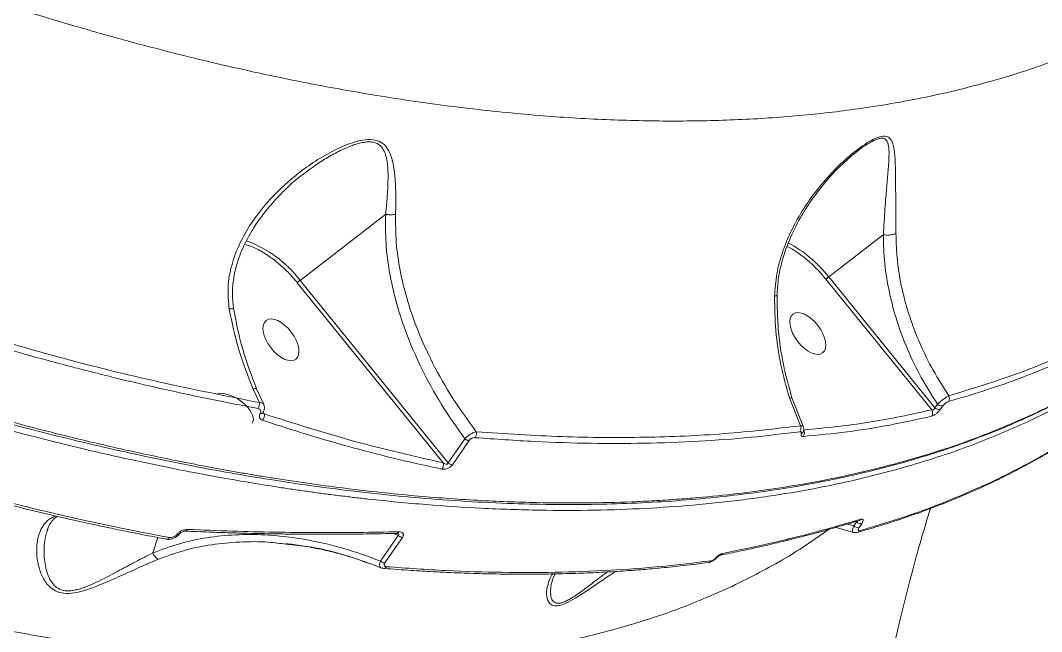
# Model space of a CAD drawing. Header units: millimetres. Extents: x -5609 to 5139, y -3980 to 3221.
# Drawn here: x 2208.5 to 2403.7, y 537.9 to 654.7 of the extents above; entities that cross this region are included whole.
import ezdxf

# ---------------------------------------------------------------- set-up
doc = ezdxf.new("R2010")
doc.units = ezdxf.units.MM
doc.layers.add('DIKOM_ОБЪЕКТ', color=7, linetype='Continuous')
doc.layers.add('DIKOM_РАЗМЕР_ОБЪЕКТА', color=7, linetype='Continuous')

# ---------------------------------------------------------------- blocks, each defined once
blk = doc.blocks.new('A$Cc336a1e3')
at = {"color": 7, "linetype": 'Continuous', "lineweight": 15}
for p, q in [((5188.32, 1902.41), (5188.61, 1902.66)), ((5188.32, 1902.39), (5188.6, 1902.61)), ((5082.11, 1877.96), (5098.48, 1890.59)), ((5183.15, 1878.64), (5193.58, 1886.69)), ((5109.46, 1843.11), (5081.58, 1877.52)), ((5082.11, 1877.96), (5110.39, 1843.07)), ((5202.84, 1853.23), (5182.61, 1878.2)), ((5183.15, 1878.64), (5203.42, 1853.62)), ((5073.15, 1857.2), (5074.35, 1854.61)), ((5075.16, 1854.29), (5073.82, 1857.22)), ((5175.64, 1855.49), (5177.75, 1850.17)), ((5178.36, 1849.9), (5176.13, 1855.5)), ((5203.93, 1854.31), (5203.42, 1853.62)), ((5204.96, 1853.97), (5204.46, 1853.28)), ((5113.58, 1847.71), (5110.39, 1843.07)), ((5114.41, 1847.36), (5111.22, 1842.72)), ((5184.58, 1830.76), (5187.89, 1829.8)), ((5188.43, 1831.81), (5187.93, 1831.05)), ((5189.46, 1831.47), (5188.97, 1830.71)), ((5060.24, 1830.05), (5060.2, 1830.05)), ((5100.86, 1829.21), (5097.5, 1824.32)), ((5101.67, 1828.84), (5098.31, 1823.96)), ((5100.6, 1829.61), (5100.57, 1829.61)), ((5079.42, 1827.55), (5082.89, 1827.15)), ((5130.42, 1820.92), (5130.9, 1821.88))]:
    blk.add_line(p, q, dxfattribs=at)
at = {"color": 8, "linetype": 'Continuous', "lineweight": 15}
for p, q in [((5075.28, 1852.45), (5075.08, 1852.82)), ((5187.93, 1831.05), (5186.73, 1831.39)), ((5188.43, 1831.81), (5188.33, 1831.86)), ((5054.94, 1828.82), (5053.97, 1825.87)), ((5100.86, 1829.21), (5100, 1829.6))]:
    blk.add_line(p, q, dxfattribs=at)
at = {"color": 7, "linetype": 'Continuous', "lineweight": 15, "flags": 128}
for points in [[(5066.08, 1856.21), (5066.85, 1856.39), (5067.81, 1856.31), (5068.9, 1855.99), (5070.01, 1855.44), (5071.07, 1854.71), (5071.98, 1853.87), (5072.67, 1852.97), (5073.09, 1852.1), (5073.2, 1851.32), (5072.99, 1850.69), (5072.99, 1850.69)], [(5188.49, 1829.78), (5188.55, 1829.79), (5188.65, 1829.81)], [(5056.6, 1828.49), (5056.6, 1828.49), (5056.68, 1828.49)]]:
    blk.add_lwpolyline(points, dxfattribs=at)
at = {"color": 8, "linetype": 'Continuous', "lineweight": 15, "flags": 128}
for points in [[(5176.13, 1855.5), (5176.12, 1855.51), (5176.04, 1855.53), (5175.88, 1855.52), (5175.64, 1855.49)], [(5056.44, 1828.57), (5056.52, 1828.52), (5056.6, 1828.49)]]:
    blk.add_lwpolyline(points, dxfattribs=at)
at = {"color": 8, "linetype": 'Continuous', "lineweight": 15}
for centre, radius, start, end in [((5064.11, 1864.27), 22.62, 37.2528, 70.0374), ((5163.34, 1862.98), 25.25, 38.336, 61.4176), ((5074.63, 1853.03), 0.513, 256.0372, 321.009), ((5177.68, 1849.27), 0.646, 291.1246, 343.4919), ((5188.7, 1832.66), 0.667, 285.774, 329.8551), ((5056.58, 1829.1), 0.621, 279.4901, 332.7172), ((5100.5, 1830.12), 0.523, 281.1312, 337.4642), ((5188.46, 1830.48), 0.697, 286.2641, 329.5068), ((5098.1, 1823.52), 0.605, 269.4103, 332.5431), ((5160.09, 1824.7), 0.674, 279.3967, 330.0573)]:
    blk.add_arc(centre, radius, start, end, dxfattribs=at)
at = {"color": 7, "linetype": 'Continuous', "lineweight": 15}
for centre, radius, start, end in [((5072.76, 1854.37), 1.6, 325.9265, 8.5131), ((5204.8, 1855.21), 1.25, 225.7891, 277.4104), ((5205.11, 1855.42), 1.11, 325.9471, 26.5134), ((5073.89, 1852.18), 1.42, 318.1761, 11.094), ((5204.29, 1854.52), 1.25, 225.9364, 277.5027), ((5114.43, 1848.69), 1.41, 325.9715, 14.2056), ((5188.88, 1832.15), 1.45, 229.4833, 273.6746), ((5189.37, 1832.91), 1.44, 229.3071, 273.6008), ((5098.6, 1825.69), 1.76, 231.1661, 260.5137)]:
    blk.add_arc(centre, radius, start, end, dxfattribs=at)
for centre in [(5179.15, 1867.81), (5078.47, 1866.6)]:
    blk.add_ellipse(centre, major_axis=(-2.83, 3.71), ratio=0.527549, dxfattribs=at)
for points, knots in [([(4984.9, 1945.39), (4987.94, 1944.19), (4994.16, 1941.73), (5003.31, 1938.32), (5012.62, 1935), (5021.46, 1932.02), (5030.71, 1929.06), (5039.78, 1926.33), (5049.12, 1923.7), (5057.52, 1921.5), (5065.07, 1919.65), (5071.74, 1918.12), (5078.25, 1916.72), (5084.7, 1915.43), (5091.21, 1914.23), (5098, 1913.08), (5105.11, 1912), (5112.52, 1911.02), (5119.76, 1910.2), (5128.93, 1909.34), (5139.81, 1908.64), (5152.31, 1908.33), (5164.42, 1908.53), (5176.13, 1909.24), (5188.41, 1910.58), (5201.06, 1912.69), (5213.86, 1915.78), (5225.88, 1919.6), (5233.18, 1922.8), (5236.82, 1924.39)], [0, 0, 0, 0, 0.030637, 0.062753, 0.092642, 0.125146, 0.152796, 0.18737, 0.218474, 0.249606, 0.274966, 0.297883, 0.320132, 0.344341, 0.367093, 0.39061, 0.418357, 0.445415, 0.473262, 0.5, 0.550099, 0.599906, 0.649621, 0.699395, 0.749371, 0.812175, 0.874747, 0.937631, 1, 1, 1, 1]), ([(4891.2, 1904.79), (4895.07, 1902.8), (4902.98, 1898.73), (4915.17, 1892.79), (4927.94, 1886.83), (4938.7, 1882.07), (4947.29, 1878.42), (4953.56, 1875.83), (4959.94, 1873.26), (4966.42, 1870.73), (4973, 1868.24), (4979.68, 1865.79), (4988.57, 1862.65), (4999.61, 1858.95), (5012.69, 1854.9), (5025.72, 1851.2), (5038.16, 1847.99), (5049.93, 1845.26), (5058.29, 1843.53), (5063.79, 1842.47), (5066.59, 1841.95), (5069.35, 1841.45), (5072.1, 1840.97), (5074.82, 1840.52), (5081.21, 1839.5), (5091.01, 1838.12), (5103.85, 1836.75), (5115.91, 1835.88), (5126.8, 1835.46), (5136.59, 1835.39), (5143.31, 1835.55), (5147.66, 1835.74), (5149.83, 1835.85), (5151.96, 1835.98), (5154.06, 1836.12), (5156.12, 1836.27), (5162.56, 1836.81), (5173.04, 1838.04), (5186.93, 1840.58), (5199.85, 1843.89), (5211.87, 1847.84), (5219.17, 1851.06), (5222.79, 1852.66)], [0, 0, 0, 0, 0.030416, 0.062321, 0.095715, 0.130599, 0.146746, 0.163192, 0.17994, 0.196988, 0.214335, 0.231983, 0.249932, 0.285036, 0.320141, 0.355245, 0.390845, 0.422279, 0.453078, 0.461039, 0.468957, 0.476831, 0.484662, 0.492449, 0.500192, 0.539822, 0.577953, 0.614583, 0.649713, 0.679388, 0.707901, 0.715177, 0.722374, 0.72949, 0.736527, 0.743485, 0.750362, 0.802052, 0.85286, 0.902788, 0.951835, 1, 1, 1, 1]), ([(5100.37, 1890.58), (5100.4, 1891.83), (5100.45, 1894.32), (5100.29, 1897.79), (5099.93, 1900.47), (5099.3, 1902.39), (5098.56, 1903.66), (5097.36, 1904.61), (5095.62, 1904.97), (5093.63, 1904.73), (5090.98, 1903.94), (5087.77, 1902.44), (5084.17, 1900.23), (5080.8, 1897.69), (5077.69, 1894.88), (5074.87, 1891.79), (5072.4, 1888.42), (5070.37, 1884.75), (5068.94, 1880.82), (5068.17, 1876.67), (5068.44, 1873.88), (5068.58, 1872.48)], [0, 0, 0, 0, 0.062007, 0.123902, 0.186595, 0.218118, 0.250064, 0.282246, 0.314546, 0.346905, 0.379055, 0.442146, 0.50489, 0.567395, 0.629213, 0.69088, 0.75299, 0.814754, 0.876601, 0.938107, 1, 1, 1, 1]), ([(5195.99, 1886.94), (5195.98, 1888.24), (5195.97, 1890.82), (5195.95, 1894.34), (5195.93, 1897.59), (5195.88, 1900.52), (5195.74, 1902.66), (5195.43, 1904.1), (5195.03, 1904.98), (5194.3, 1905.55), (5193.01, 1905.51), (5191.34, 1904.78), (5189.03, 1903.33), (5186.25, 1901.07), (5183.19, 1898.02), (5180.42, 1894.7), (5177.97, 1891.15), (5175.89, 1887.38), (5174.25, 1883.4), (5173.1, 1879.23), (5172.9, 1876.38), (5172.8, 1874.95)], [0, 0, 0, 0, 0.062284, 0.124349, 0.186426, 0.249208, 0.3124, 0.344055, 0.375981, 0.408271, 0.440695, 0.473001, 0.504705, 0.56772, 0.629961, 0.692267, 0.753927, 0.815239, 0.876945, 0.938432, 1, 1, 1, 1]), ([(5221.81, 1851.24), (5218.44, 1849.74), (5211.64, 1846.73), (5200.52, 1842.98), (5189.99, 1840.15), (5180.27, 1838.1), (5173.74, 1837), (5169.23, 1836.36), (5166.87, 1836.05), (5164.48, 1835.76), (5162.07, 1835.49), (5159.64, 1835.24), (5155.03, 1834.82), (5148.01, 1834.33), (5138.26, 1833.99), (5127.8, 1833.99), (5117.07, 1834.35), (5106.14, 1835.07), (5098.04, 1835.84), (5092.59, 1836.46), (5089.99, 1836.77), (5087.36, 1837.11), (5084.7, 1837.46), (5082, 1837.84), (5079.28, 1838.24), (5075.52, 1838.82), (5070.57, 1839.63), (5064.26, 1840.76), (5057.46, 1842.07), (5050.16, 1843.6), (5042.35, 1845.36), (5034.41, 1847.29), (5026.37, 1849.37), (5018.38, 1851.57), (5010.21, 1853.95), (5001.99, 1856.48), (4993.73, 1859.16), (4982.67, 1862.91), (4968.89, 1867.92), (4952.48, 1874.38), (4936.39, 1881.18), (4920.65, 1888.3), (4905.29, 1895.64), (4895.2, 1900.81), (4890.22, 1903.37)], [0, 0, 0, 0, 0.044927, 0.090622, 0.137084, 0.168171, 0.199593, 0.207878, 0.216187, 0.224517, 0.232871, 0.241248, 0.249648, 0.280065, 0.31198, 0.345397, 0.380313, 0.41228, 0.445409, 0.453006, 0.460662, 0.468376, 0.476149, 0.48398, 0.49187, 0.499818, 0.516528, 0.534484, 0.553687, 0.574136, 0.595832, 0.618775, 0.63975, 0.661817, 0.683883, 0.70595, 0.728016, 0.750082, 0.794201, 0.837333, 0.87948, 0.92064, 0.960813, 1, 1, 1, 1]), ([(4890.84, 1904.44), (4893.2, 1903.22), (4897.54, 1900.97), (4903.51, 1897.98), (4908.36, 1895.59), (4912.31, 1893.67), (4915.76, 1892.02), (4920.66, 1889.71), (4927.17, 1886.7), (4937.41, 1882.12), (4949.78, 1876.83), (4965.15, 1870.67), (4981.36, 1864.64), (4998.36, 1858.86), (5014.96, 1853.75), (5031.1, 1849.31), (5046.78, 1845.51), (5062.19, 1842.29), (5075.45, 1839.98), (5086.64, 1838.36), (5095.87, 1837.23), (5104.95, 1836.35), (5113.96, 1835.69), (5122.69, 1835.28), (5130.67, 1835.11), (5138.22, 1835.14), (5145.58, 1835.34), (5153.14, 1835.76), (5160.52, 1836.37), (5167.66, 1837.18), (5176.54, 1838.45), (5187, 1840.43), (5198.73, 1843.41), (5209.69, 1846.98), (5219.88, 1851.09), (5229.31, 1855.7), (5238.12, 1860.88), (5245.96, 1866.37), (5252.89, 1872.1), (5257.05, 1876.05), (5259.03, 1878.14), (5259.08, 1878.2)], [0, 0, 0, 0, 0.015546, 0.028661, 0.039297, 0.047455, 0.054642, 0.061955, 0.079635, 0.097435, 0.129222, 0.161009, 0.19885, 0.236692, 0.274542, 0.310754, 0.346896, 0.38302, 0.419145, 0.441854, 0.464562, 0.487271, 0.509981, 0.533227, 0.555009, 0.572979, 0.593858, 0.615167, 0.63604, 0.656687, 0.677336, 0.71519, 0.753045, 0.790902, 0.827068, 0.863293, 0.899439, 0.935582, 0.967389, 0.999199, 1, 1, 1, 1]), ([(5173.3, 1875.11), (5173.34, 1875.99), (5173.41, 1877.82), (5174.09, 1881.38), (5175.43, 1885.48), (5177.51, 1889.68), (5179.86, 1893.4), (5182.47, 1896.78), (5185.32, 1899.89), (5187.36, 1901.6), (5188.32, 1902.41)], [0, 0, 0, 0, 0.082091, 0.171483, 0.337026, 0.481915, 0.606621, 0.74616, 0.879858, 1, 1, 1, 1]), ([(5069.42, 1872.62), (5069.32, 1873.48), (5069.09, 1875.28), (5069.32, 1877.96), (5069.85, 1880.55), (5070.85, 1883.56), (5072.4, 1886.72), (5074.52, 1889.94), (5076.83, 1892.8), (5078.98, 1895.04), (5080.73, 1896.67), (5081.8, 1897.57), (5082.49, 1898.09), (5082.81, 1898.31), (5082.91, 1898.38), (5082.93, 1898.39), (5082.94, 1898.4)], [0, 0, 0, 0, 0.084861, 0.176329, 0.26242, 0.343407, 0.486709, 0.606266, 0.720939, 0.846577, 0.908551, 0.954586, 0.98431, 0.993533, 0.99701, 1, 1, 1, 1]), ([(5098.48, 1890.59), (5098.46, 1888.75), (5098.41, 1885.1), (5099.14, 1879.5), (5100.39, 1873.92), (5102.37, 1867.76), (5105.21, 1861.15), (5109, 1854.2), (5112.06, 1849.87), (5113.58, 1847.71)], [0, 0, 0, 0, 0.12539, 0.249999, 0.375295, 0.501006, 0.668187, 0.834217, 1, 1, 1, 1]), ([(5098.49, 1890.59), (5098.49, 1890.59), (5098.48, 1890.59), (5098.48, 1890.59), (5098.48, 1890.59), (5098.48, 1890.59)], [0, 0, 0, 0, 0.215665, 0.444527, 1, 1, 1, 1]), ([(5098.49, 1890.59), (5098.72, 1890.55), (5099.13, 1890.48), (5099.8, 1890.48), (5100.17, 1890.55), (5100.37, 1890.58)], [0, 0, 0, 0, 0.370397, 0.657897, 1, 1, 1, 1]), ([(5115.8, 1849.04), (5114.27, 1851.13), (5111.21, 1855.31), (5107.4, 1862.04), (5104.51, 1868.44), (5102.48, 1874.42), (5101.17, 1879.83), (5100.38, 1885.26), (5100.38, 1888.8), (5100.37, 1890.58)], [0, 0, 0, 0, 0.166097, 0.332292, 0.499967, 0.62569, 0.750868, 0.875153, 1, 1, 1, 1]), ([(5193.59, 1886.69), (5193.59, 1886.69), (5193.59, 1886.69), (5193.59, 1886.69), (5193.58, 1886.69), (5193.58, 1886.69)], [0, 0, 0, 0, 0.204857, 0.441134, 1, 1, 1, 1]), ([(5193.58, 1886.69), (5193.63, 1884.86), (5193.74, 1881.2), (5194.67, 1875.62), (5196.14, 1870.08), (5198.2, 1864.64), (5200.75, 1859.34), (5202.87, 1855.99), (5203.93, 1854.31)], [0, 0, 0, 0, 0.166602, 0.3328, 0.500185, 0.66676, 0.832833, 1, 1, 1, 1]), ([(5193.59, 1886.69), (5193.79, 1886.67), (5194.21, 1886.61), (5194.9, 1886.63), (5195.54, 1886.74), (5195.84, 1886.87), (5195.99, 1886.94)], [0, 0, 0, 0, 0.237273, 0.499012, 0.756609, 1, 1, 1, 1]), ([(5206.1, 1855.91), (5205.07, 1857.52), (5203.02, 1860.73), (5200.54, 1865.81), (5198.53, 1871.03), (5197.09, 1876.33), (5196.16, 1881.67), (5196.05, 1885.18), (5195.99, 1886.94)], [0, 0, 0, 0, 0.167285, 0.333324, 0.499996, 0.667409, 0.833447, 1, 1, 1, 1]), ([(5082.11, 1877.96), (5082.07, 1877.93), (5081.97, 1877.86), (5081.82, 1877.73), (5081.67, 1877.61), (5081.61, 1877.55), (5081.58, 1877.52)], [0, 0, 0, 0, 0.249997, 0.499925, 0.750052, 1, 1, 1, 1]), ([(5183.15, 1878.64), (5183.1, 1878.61), (5183.01, 1878.53), (5182.85, 1878.41), (5182.71, 1878.29), (5182.64, 1878.23), (5182.61, 1878.2)], [0, 0, 0, 0, 0.250039, 0.500097, 0.74995, 1, 1, 1, 1]), ([(5252.5, 1877.69), (5249.16, 1875.39), (5242.47, 1870.82), (5231.24, 1865), (5219.23, 1859.91), (5210.48, 1857.25), (5206.1, 1855.91)], [0, 0, 0, 0, 0.25038, 0.5, 0.74962, 1, 1, 1, 1]), ([(5172.8, 1874.95), (5172.83, 1872.77), (5172.91, 1868.39), (5173.87, 1861.82), (5175.05, 1857.59), (5175.64, 1855.49)], [0, 0, 0, 0, 0.332543, 0.667621, 1, 1, 1, 1]), ([(5176.13, 1855.5), (5175.54, 1857.64), (5174.34, 1861.93), (5173.38, 1868.58), (5173.31, 1873.02), (5173.28, 1875.24)], [0, 0, 0, 0, 0.332408, 0.667488, 1, 1, 1, 1]), ([(5068.58, 1872.48), (5069.12, 1869.86), (5070.2, 1864.6), (5072.16, 1859.67), (5073.15, 1857.2)], [0, 0, 0, 0, 0.499775, 1, 1, 1, 1]), ([(5073.82, 1857.22), (5072.86, 1859.73), (5070.92, 1864.73), (5069.89, 1870.05), (5069.38, 1872.71)], [0, 0, 0, 0, 0.500245, 1, 1, 1, 1]), ([(5074.09, 1853.47), (5071.71, 1853.92), (5066.75, 1854.86), (5059.26, 1856.44), (5053.79, 1857.67), (5050.6, 1858.43), (5049.56, 1858.67), (5048.52, 1858.92), (5047.47, 1859.17), (5046.41, 1859.43), (5044.81, 1859.83), (5042.38, 1860.44), (5038.81, 1861.35), (5034.35, 1862.53), (5028.99, 1864.01), (5022.72, 1865.8), (5018.21, 1867.17), (5015.81, 1867.89)], [0, 0, 0, 0, 0.125697, 0.262519, 0.392124, 0.409733, 0.427491, 0.445397, 0.46345, 0.481651, 0.5, 0.545845, 0.606686, 0.682522, 0.773351, 0.87918, 1, 1, 1, 1]), ([(5074.35, 1854.61), (5068.03, 1855.86), (5055.39, 1858.35), (5035.95, 1863.17), (5022.76, 1867.07), (5016.15, 1869.02)], [0, 0, 0, 0, 0.333511, 0.666499, 1, 1, 1, 1]), ([(5206.03, 1854.8), (5210.44, 1856.13), (5219.22, 1858.77), (5227.13, 1862.28), (5231.07, 1864.02)], [0, 0, 0, 0, 0.501988, 1, 1, 1, 1]), ([(5075.03, 1852.71), (5075.11, 1852.85), (5075.25, 1853.13), (5075.31, 1853.56), (5075.29, 1853.96), (5075.2, 1854.18), (5075.16, 1854.29)], [0, 0, 0, 0, 0.261378, 0.517291, 0.762696, 1, 1, 1, 1]), ([(5203.93, 1854.31), (5204.1, 1854.46), (5204.44, 1854.75), (5205.05, 1855.23), (5205.65, 1855.65), (5205.95, 1855.83), (5206.1, 1855.91)], [0, 0, 0, 0, 0.246332, 0.49744, 0.750208, 1, 1, 1, 1]), ([(5204.96, 1853.97), (5205.03, 1854.06), (5205.14, 1854.19), (5205.33, 1854.37), (5205.48, 1854.49), (5205.63, 1854.6), (5205.82, 1854.72), (5205.95, 1854.77), (5206.03, 1854.8)], [0, 0, 0, 0, 0.249497, 0.375264, 0.499582, 0.624681, 0.749981, 1, 1, 1, 1]), ([(5074.51, 1852.54), (5074.54, 1852.59), (5074.6, 1852.69), (5074.64, 1852.9), (5074.61, 1853.14), (5074.42, 1853.37), (5074.2, 1853.44), (5074.09, 1853.47)], [0, 0, 0, 0, 0.124913, 0.250279, 0.499896, 0.749642, 1, 1, 1, 1]), ([(5074.95, 1851.23), (5074.82, 1851.29), (5074.56, 1851.41), (5074.36, 1851.73), (5074.31, 1852.12), (5074.44, 1852.4), (5074.51, 1852.54)], [0, 0, 0, 0, 0.249678, 0.500156, 0.750429, 1, 1, 1, 1]), ([(5109.46, 1843.11), (5103.84, 1844.38), (5092.62, 1846.91), (5081.06, 1850.61), (5075.28, 1852.45)], [0, 0, 0, 0, 0.500002, 1, 1, 1, 1]), ([(5202.84, 1853.23), (5198.89, 1852.36), (5190.97, 1850.62), (5182.57, 1849.78), (5178.37, 1849.36)], [0, 0, 0, 0, 0.499998, 1, 1, 1, 1]), ([(5204.46, 1853.28), (5204.4, 1853.21), (5204.3, 1853.07), (5204.1, 1852.86), (5203.89, 1852.65), (5203.66, 1852.46), (5203.42, 1852.3), (5203.12, 1852.12), (5202.94, 1852.05), (5202.81, 1852.01)], [0, 0, 0, 0, 0.12511, 0.250294, 0.375243, 0.500037, 0.625456, 0.750176, 1, 1, 1, 1]), ([(5202.81, 1852.01), (5202.86, 1852.09), (5202.97, 1852.26), (5203.02, 1852.59), (5202.99, 1852.93), (5202.89, 1853.13), (5202.84, 1853.23)], [0, 0, 0, 0, 0.242856, 0.499994, 0.757096, 1, 1, 1, 1]), ([(5202.84, 1853.23), (5202.9, 1853.22), (5202.98, 1853.2), (5203.11, 1853.23), (5203.2, 1853.27), (5203.29, 1853.34), (5203.35, 1853.43), (5203.4, 1853.52), (5203.41, 1853.59), (5203.42, 1853.62)], [0, 0, 0, 0, 0.248954, 0.379857, 0.499519, 0.622173, 0.749515, 0.867589, 1, 1, 1, 1]), ([(5109.22, 1841.89), (5106.48, 1842.49), (5100.87, 1843.71), (5092.42, 1845.9), (5083.74, 1848.38), (5077.94, 1850.26), (5074.95, 1851.23)], [0, 0, 0, 0, 0.244038, 0.500003, 0.742265, 1, 1, 1, 1]), ([(5177.75, 1850.17), (5172.93, 1849.61), (5163.31, 1848.5), (5148.05, 1847.87), (5132.28, 1847.93), (5121.3, 1848.67), (5115.8, 1849.04)], [0, 0, 0, 0, 0.250348, 0.500004, 0.749659, 1, 1, 1, 1]), ([(5177.75, 1850.17), (5177.78, 1850.07), (5177.84, 1849.88), (5177.85, 1849.56), (5177.78, 1849.27), (5177.69, 1849.11), (5177.64, 1849.04)], [0, 0, 0, 0, 0.243999, 0.500039, 0.756017, 1, 1, 1, 1]), ([(5202.81, 1852.01), (5200.18, 1851.42), (5194.91, 1850.24), (5186.73, 1848.95), (5181.1, 1848.4), (5178.27, 1848.13)], [0, 0, 0, 0, 0.332271, 0.665212, 1, 1, 1, 1]), ([(5188.66, 1829.81), (5189.51, 1830.05), (5191.02, 1830.48), (5192.99, 1831.08), (5194.5, 1831.55), (5195.76, 1831.96), (5196.96, 1832.35), (5199.66, 1833.27), (5205.28, 1835.31), (5214.36, 1839.16), (5221.52, 1842.9), (5225.86, 1845.47), (5226.9, 1846.1), (5227.91, 1846.72), (5228.88, 1847.33), (5229.95, 1848.02), (5231.32, 1848.92), (5233.14, 1850.15), (5234.49, 1851.12), (5235.24, 1851.66)], [0, 0, 0, 0, 0.047568, 0.084908, 0.112052, 0.134606, 0.157688, 0.181261, 0.292867, 0.492157, 0.745795, 0.77071, 0.795625, 0.819806, 0.842419, 0.864903, 0.897623, 0.942642, 1, 1, 1, 1]), ([(5214.1, 1839.35), (5217.89, 1841.23), (5225.51, 1845.01), (5232.18, 1849.62), (5235.53, 1851.93)], [0, 0, 0, 0, 0.498011, 1, 1, 1, 1]), ([(5113.58, 1847.71), (5113.75, 1847.86), (5114.07, 1848.16), (5114.7, 1848.57), (5115.31, 1848.88), (5115.64, 1848.99), (5115.8, 1849.04)], [0, 0, 0, 0, 0.257774, 0.516033, 0.76477, 1, 1, 1, 1]), ([(5177.64, 1849.04), (5174.53, 1848.66), (5168.22, 1847.89), (5158.26, 1847.17), (5148.08, 1846.79), (5137.64, 1846.78), (5126.92, 1847.1), (5119.42, 1847.63), (5115.6, 1847.9)], [0, 0, 0, 0, 0.162233, 0.328899, 0.500001, 0.659989, 0.826656, 1, 1, 1, 1]), ([(5177.64, 1849.04), (5177.7, 1849.04), (5177.83, 1849.05), (5177.93, 1848.97), (5177.97, 1848.84), (5177.93, 1848.72), (5177.91, 1848.67)], [0, 0, 0, 0, 0.251013, 0.501137, 0.7508, 1, 1, 1, 1]), ([(5178.27, 1848.13), (5178.19, 1848.13), (5178.03, 1848.13), (5177.89, 1848.24), (5177.84, 1848.42), (5177.89, 1848.58), (5177.91, 1848.67)], [0, 0, 0, 0, 0.250913, 0.501083, 0.750843, 1, 1, 1, 1]), ([(5178.27, 1848.13), (5178.33, 1848.21), (5178.44, 1848.38), (5178.51, 1848.71), (5178.49, 1849.06), (5178.41, 1849.26), (5178.37, 1849.36)], [0, 0, 0, 0, 0.242804, 0.500026, 0.757276, 1, 1, 1, 1]), ([(5178.28, 1849.02), (5178.31, 1849.12), (5178.37, 1849.31), (5178.39, 1849.59), (5178.37, 1849.86), (5178.31, 1850.01), (5178.28, 1850.08)], [0, 0, 0, 0, 0.249086, 0.499482, 0.750899, 1, 1, 1, 1]), ([(5114.41, 1847.36), (5114.34, 1847.36), (5114.21, 1847.38), (5113.99, 1847.46), (5113.78, 1847.57), (5113.65, 1847.66), (5113.58, 1847.71)], [0, 0, 0, 0, 0.246373, 0.500077, 0.753706, 1, 1, 1, 1]), ([(5114.41, 1847.36), (5114.44, 1847.4), (5114.5, 1847.49), (5114.64, 1847.6), (5114.79, 1847.71), (5115.01, 1847.82), (5115.3, 1847.91), (5115.5, 1847.91), (5115.6, 1847.9)], [0, 0, 0, 0, 0.126866, 0.250624, 0.374611, 0.500402, 0.750153, 1, 1, 1, 1]), ([(5164.68, 1819.49), (5161.76, 1818.2), (5155.95, 1815.62), (5146.59, 1812.45), (5136.81, 1809.78), (5126.55, 1807.67), (5116.88, 1806.25), (5107.92, 1805.36), (5099.79, 1804.85), (5091.43, 1804.61), (5082.84, 1804.66), (5074.09, 1804.99), (5065.13, 1805.59), (5056.16, 1806.46), (5047.05, 1807.59), (5037.97, 1808.95), (5028.7, 1810.57), (5020.66, 1812.18), (5013.73, 1813.69), (5008.16, 1814.99), (5003.7, 1816.08), (5000.46, 1816.91), (4998.26, 1817.48), (4995.97, 1818.09), (4993.6, 1818.73), (4991.14, 1819.41), (4987.69, 1820.38), (4983.05, 1821.72), (4977.34, 1823.45), (4971.33, 1825.35), (4965.38, 1827.3), (4959.57, 1829.29), (4953.9, 1831.29), (4947.52, 1833.62), (4940.33, 1836.34), (4932.39, 1839.47), (4924.51, 1842.7), (4919.2, 1844.98), (4916.6, 1846.09)], [0, 0, 0, 0, 0.050266, 0.100235, 0.150041, 0.199821, 0.24972, 0.285061, 0.320854, 0.356572, 0.39239, 0.42849, 0.463927, 0.500205, 0.534372, 0.569553, 0.60399, 0.638735, 0.658905, 0.680183, 0.699694, 0.707313, 0.715224, 0.723428, 0.731923, 0.74071, 0.74979, 0.768801, 0.790132, 0.810269, 0.832203, 0.852598, 0.871077, 0.891306, 0.918919, 0.945517, 0.973321, 1, 1, 1, 1]), ([(4998.43, 1842.92), (5000.26, 1842.36), (5003.53, 1841.37), (5007.85, 1840.1), (5011.21, 1839.15), (5014, 1838.37), (5019.22, 1836.94), (5025.79, 1835.23), (5033.49, 1833.36), (5038.37, 1832.24), (5041.93, 1831.46), (5044.62, 1830.88), (5048.02, 1830.17), (5052.12, 1829.35), (5055.08, 1828.79), (5056.68, 1828.49)], [0, 0, 0, 0, 0.091759, 0.164603, 0.218589, 0.261872, 0.306044, 0.484363, 0.598052, 0.702926, 0.737198, 0.783866, 0.843203, 0.915234, 1, 1, 1, 1]), ([(4998.86, 1843.25), (5001.26, 1842.52), (5005.77, 1841.16), (5012.04, 1839.36), (5017.18, 1837.95), (5021.29, 1836.85), (5023.86, 1836.19), (5025.38, 1835.8), (5026.07, 1835.63), (5026.71, 1835.47), (5027.31, 1835.32), (5027.86, 1835.18), (5031.77, 1834.21), (5038.69, 1832.57), (5048.27, 1830.5), (5054.28, 1829.36), (5057.13, 1828.82)], [0, 0, 0, 0, 0.120822, 0.226647, 0.31748, 0.382191, 0.43632, 0.44875, 0.46045, 0.471428, 0.48168, 0.491204, 0.500004, 0.682431, 0.849096, 1, 1, 1, 1]), ([(5109.22, 1841.89), (5109.27, 1841.98), (5109.4, 1842.14), (5109.5, 1842.47), (5109.53, 1842.82), (5109.48, 1843.02), (5109.46, 1843.11)], [0, 0, 0, 0, 0.242865, 0.500005, 0.757207, 1, 1, 1, 1]), ([(5111.22, 1842.72), (5111.16, 1842.65), (5111.05, 1842.5), (5110.82, 1842.29), (5110.55, 1842.12), (5110.17, 1841.95), (5109.68, 1841.84), (5109.37, 1841.87), (5109.22, 1841.89)], [0, 0, 0, 0, 0.125805, 0.250757, 0.376166, 0.501165, 0.751238, 1, 1, 1, 1]), ([(5109.46, 1843.11), (5109.61, 1843.01), (5109.8, 1842.88), (5110.09, 1842.83), (5110.21, 1842.84), (5110.29, 1842.88), (5110.34, 1842.93), (5110.37, 1842.99), (5110.38, 1843.04), (5110.39, 1843.07)], [0, 0, 0, 0, 0.498255, 0.639347, 0.748899, 0.807938, 0.866248, 0.928846, 1, 1, 1, 1]), ([(5111.22, 1842.72), (5111.15, 1842.73), (5111.02, 1842.74), (5110.8, 1842.82), (5110.59, 1842.92), (5110.45, 1843.02), (5110.39, 1843.07)], [0, 0, 0, 0, 0.246119, 0.500014, 0.75381, 1, 1, 1, 1]), ([(5214.1, 1839.35), (5210.16, 1837.6), (5202.25, 1834.1), (5193.47, 1831.45), (5189.06, 1830.12)], [0, 0, 0, 0, 0.498012, 1, 1, 1, 1]), ([(5033.81, 1830.27), (5033.91, 1830.54), (5034.13, 1831.14), (5034.69, 1831.99), (5035.22, 1832.59), (5035.67, 1832.82), (5035.74, 1832.86)], [0, 0, 0, 0, 0.248871, 0.55955, 0.932854, 1, 1, 1, 1]), ([(5194.69, 1803.85), (5195.26, 1806.45), (5196.45, 1811.88), (5198.45, 1819.91), (5200.51, 1827.51), (5201.95, 1832.25), (5202.6, 1834.37)], [0, 0, 0, 0, 0.245619, 0.512842, 0.781239, 1, 1, 1, 1]), ([(5162.49, 1825.46), (5163.69, 1825.7), (5165.89, 1826.15), (5168.88, 1826.8), (5171.3, 1827.35), (5173.21, 1827.79), (5175.12, 1828.25), (5177.47, 1828.84), (5180.63, 1829.66), (5184.55, 1830.73), (5187.35, 1831.57), (5188.88, 1832.02)], [0, 0, 0, 0, 0.12907, 0.238337, 0.327825, 0.397558, 0.45248, 0.542835, 0.664176, 0.816539, 1, 1, 1, 1]), ([(5162.9, 1825.78), (5165.98, 1826.42), (5172.11, 1827.69), (5180.91, 1829.88), (5186.49, 1831.51), (5189.27, 1832.33)], [0, 0, 0, 0, 0.334786, 0.667727, 1, 1, 1, 1]), ([(5189.06, 1830.12), (5188.99, 1830.11), (5188.89, 1830.1), (5188.81, 1830.15), (5188.79, 1830.22), (5188.79, 1830.32), (5188.83, 1830.47), (5188.91, 1830.61), (5188.97, 1830.71)], [0, 0, 0, 0, 0.250613, 0.376166, 0.501104, 0.625476, 0.751025, 1, 1, 1, 1]), ([(5189.27, 1832.33), (5189.38, 1832.35), (5189.55, 1832.38), (5189.67, 1832.3), (5189.72, 1832.2), (5189.72, 1832.06), (5189.68, 1831.89), (5189.59, 1831.69), (5189.5, 1831.54), (5189.46, 1831.47)], [0, 0, 0, 0, 0.25018, 0.375305, 0.500481, 0.625727, 0.750165, 0.8753, 1, 1, 1, 1]), ([(5097.5, 1824.32), (5095.09, 1825.2), (5090.27, 1826.97), (5082.83, 1828.62), (5075.98, 1829.4), (5069.79, 1829.42), (5064.33, 1828.87), (5059, 1827.77), (5055.65, 1826.51), (5053.97, 1825.87)], [0, 0, 0, 0, 0.165784, 0.331882, 0.499185, 0.624826, 0.749505, 0.874319, 1, 1, 1, 1]), ([(5056.6, 1828.49), (5056.78, 1828.48), (5057.17, 1828.44), (5057.83, 1828.59), (5058.39, 1828.87), (5058.81, 1829.2), (5058.99, 1829.4), (5059.08, 1829.51)], [0, 0, 0, 0, 0.210495, 0.441717, 0.699964, 0.843139, 1, 1, 1, 1]), ([(5057.13, 1828.82), (5057.26, 1828.81), (5057.52, 1828.79), (5057.95, 1828.92), (5058.28, 1829.1), (5058.5, 1829.29), (5058.59, 1829.39), (5058.63, 1829.45)], [0, 0, 0, 0, 0.250108, 0.500285, 0.749655, 0.874037, 1, 1, 1, 1]), ([(5058.63, 1829.45), (5058.75, 1829.58), (5059, 1829.86), (5059.52, 1830.16), (5060.07, 1830.35), (5060.43, 1830.36), (5060.6, 1830.37)], [0, 0, 0, 0, 0.249887, 0.499418, 0.749588, 1, 1, 1, 1]), ([(5059.08, 1829.51), (5059.11, 1829.55), (5059.19, 1829.64), (5059.38, 1829.79), (5059.65, 1829.94), (5059.96, 1830.03), (5060.12, 1830.03), (5060.2, 1830.04)], [0, 0, 0, 0, 0.139786, 0.280835, 0.551927, 0.795567, 1, 1, 1, 1]), ([(5060.24, 1830.04), (5061.75, 1829.98), (5064.58, 1829.86), (5068.5, 1829.73), (5071.84, 1829.63), (5074.61, 1829.57), (5076.87, 1829.53), (5079.16, 1829.49), (5081.92, 1829.46), (5085.52, 1829.44), (5089.89, 1829.44), (5095.02, 1829.49), (5098.65, 1829.57), (5100.6, 1829.61)], [0, 0, 0, 0, 0.10896, 0.204141, 0.285574, 0.353282, 0.40727, 0.452493, 0.522286, 0.611909, 0.721376, 0.850717, 1, 1, 1, 1]), ([(5060.6, 1830.37), (5063.47, 1830.25), (5069.07, 1830.03), (5077.3, 1829.83), (5085.36, 1829.75), (5093.27, 1829.77), (5098.45, 1829.87), (5100.98, 1829.92)], [0, 0, 0, 0, 0.207423, 0.404946, 0.603814, 0.805721, 1, 1, 1, 1]), ([(5100.6, 1829.61), (5100.64, 1829.61), (5100.72, 1829.6), (5100.76, 1829.57), (5100.78, 1829.56)], [0, 0, 0, 0, 0.565697, 1, 1, 1, 1]), ([(5101.67, 1828.84), (5101.61, 1828.85), (5101.48, 1828.87), (5101.27, 1828.95), (5101.06, 1829.07), (5100.92, 1829.16), (5100.86, 1829.21)], [0, 0, 0, 0, 0.246296, 0.499906, 0.753724, 1, 1, 1, 1]), ([(5100.98, 1829.92), (5101.15, 1829.91), (5101.48, 1829.9), (5101.76, 1829.71), (5101.86, 1829.49), (5101.87, 1829.29), (5101.81, 1829.07), (5101.72, 1828.91), (5101.67, 1828.84)], [0, 0, 0, 0, 0.250776, 0.500329, 0.625451, 0.750507, 0.875388, 1, 1, 1, 1]), ([(5187.89, 1829.81), (5188.01, 1829.78), (5188.25, 1829.73), (5188.52, 1829.78), (5188.65, 1829.81)], [0, 0, 0, 0, 0.509683, 1, 1, 1, 1]), ([(5079.41, 1827.65), (5080.43, 1827.55), (5081.56, 1827.43), (5082.71, 1827.2), (5082.83, 1827.18)], [0, 0, 0, 0, 0.891297, 1, 1, 1, 1]), ([(5082.83, 1827.18), (5084.09, 1826.96), (5086.46, 1826.54), (5090.1, 1825.61), (5093.77, 1824.5), (5096.3, 1823.52), (5097.57, 1823.03)], [0, 0, 0, 0, 0.252987, 0.478478, 0.736436, 1, 1, 1, 1]), ([(5053.97, 1825.87), (5054.1, 1825.65), (5054.31, 1825.27), (5054.69, 1824.86), (5054.92, 1824.73), (5055.04, 1824.66)], [0, 0, 0, 0, 0.389408, 0.672102, 1, 1, 1, 1]), ([(5053.97, 1825.87), (5053.97, 1825.87), (5053.97, 1825.87), (5053.97, 1825.87), (5053.97, 1825.87), (5053.97, 1825.87)], [0, 0, 0, 0, 0.207709, 0.434584, 1, 1, 1, 1]), ([(5160.2, 1824.04), (5160.34, 1824.07), (5160.6, 1824.12), (5161.02, 1824.34), (5161.4, 1824.6), (5161.62, 1824.82), (5161.73, 1824.93)], [0, 0, 0, 0, 0.260104, 0.511231, 0.756294, 1, 1, 1, 1]), ([(5161.6, 1824.95), (5161.53, 1824.87), (5161.38, 1824.73), (5161.14, 1824.55), (5160.89, 1824.42), (5160.74, 1824.38), (5160.67, 1824.37)], [0, 0, 0, 0, 0.250561, 0.500182, 0.750163, 1, 1, 1, 1]), ([(5161.6, 1824.95), (5161.7, 1825.05), (5161.91, 1825.25), (5162.25, 1825.5), (5162.6, 1825.69), (5162.8, 1825.75), (5162.9, 1825.78)], [0, 0, 0, 0, 0.250308, 0.500125, 0.750166, 1, 1, 1, 1]), ([(5161.73, 1824.93), (5161.81, 1825.01), (5161.98, 1825.18), (5162.22, 1825.34), (5162.4, 1825.44), (5162.46, 1825.45), (5162.49, 1825.46)], [0, 0, 0, 0, 0.312553, 0.581728, 0.809562, 1, 1, 1, 1]), ([(5097.58, 1823.04), (5097.66, 1823.01), (5097.82, 1822.95), (5098, 1822.93), (5098.09, 1822.91)], [0, 0, 0, 0, 0.507758, 1, 1, 1, 1]), ([(5098.18, 1822.92), (5099.91, 1822.78), (5103.06, 1822.54), (5107.3, 1822.29), (5110.67, 1822.13), (5113.41, 1822.02), (5115.82, 1821.94), (5119.28, 1821.85), (5123.84, 1821.79), (5129.15, 1821.82), (5134.1, 1821.94), (5138.56, 1822.11), (5142.13, 1822.31), (5145.12, 1822.5), (5147.9, 1822.72), (5151.41, 1823.03), (5155.62, 1823.46), (5158.62, 1823.84), (5160.24, 1824.05)], [0, 0, 0, 0, 0.077821, 0.142474, 0.19401, 0.233029, 0.269216, 0.30608, 0.395046, 0.484356, 0.560135, 0.634779, 0.702847, 0.737121, 0.783791, 0.843128, 0.915177, 1, 1, 1, 1]), ([(5098.64, 1823.24), (5098.55, 1823.26), (5098.37, 1823.28), (5098.23, 1823.41), (5098.18, 1823.56), (5098.19, 1823.68), (5098.23, 1823.82), (5098.28, 1823.91), (5098.31, 1823.96)], [0, 0, 0, 0, 0.250595, 0.500384, 0.626363, 0.750193, 0.873637, 1, 1, 1, 1]), ([(5098.64, 1823.24), (5102.46, 1822.97), (5109.96, 1822.43), (5120.68, 1822.12), (5131.12, 1822.12), (5141.29, 1822.5), (5151.25, 1823.22), (5157.56, 1823.99), (5160.67, 1824.37)], [0, 0, 0, 0, 0.173341, 0.340008, 0.499999, 0.6711, 0.837765, 1, 1, 1, 1])]:
    blk.add_open_spline(points, degree=3, knots=knots, dxfattribs=at)
at = {"color": 8, "linetype": 'Continuous', "lineweight": 15}
for points, knots in [([(5188.6, 1902.61), (5188.9, 1902.86), (5189.48, 1903.33), (5190.34, 1903.89), (5191.15, 1904.38), (5191.92, 1904.78), (5192.66, 1905.05), (5193.28, 1905.15), (5193.76, 1905.08), (5194.11, 1904.86), (5194.48, 1904.34), (5194.68, 1903.33), (5194.69, 1901.78), (5194.6, 1900.17), (5194.47, 1898.58), (5194.35, 1897.09), (5194.21, 1895.53), (5194.06, 1893.7), (5193.91, 1891.59), (5193.74, 1889.19), (5193.64, 1887.52), (5193.59, 1886.69)], [0, 0, 0, 0, 0.033764, 0.064904, 0.092711, 0.122099, 0.151003, 0.179934, 0.208851, 0.236775, 0.267917, 0.346688, 0.427909, 0.51102, 0.572614, 0.633929, 0.694972, 0.755869, 0.839873, 0.920258, 1, 1, 1, 1]), ([(5082.93, 1898.37), (5083.44, 1898.77), (5084.69, 1899.74), (5086.78, 1901.11), (5089.16, 1902.48), (5091.12, 1903.4), (5092.57, 1903.93), (5093.53, 1904.2), (5094.44, 1904.39), (5095.33, 1904.45), (5096.14, 1904.38), (5097.09, 1904.07), (5097.93, 1903.3), (5098.48, 1902.07), (5098.78, 1900.67), (5098.91, 1899.15), (5098.94, 1897.75), (5098.91, 1896.49), (5098.87, 1895.37), (5098.8, 1894.28), (5098.72, 1893.06), (5098.61, 1891.87), (5098.52, 1890.97), (5098.49, 1890.59)], [0, 0, 0, 0, 0.055929, 0.137344, 0.216958, 0.29506, 0.326175, 0.354198, 0.384543, 0.412136, 0.440667, 0.468784, 0.525686, 0.583906, 0.642641, 0.702177, 0.761652, 0.79991, 0.838861, 0.880451, 0.912398, 0.962902, 1, 1, 1, 1]), ([(5269.35, 1890.52), (5269.21, 1890.31), (5268.78, 1889.68), (5268.05, 1888.64), (5267.15, 1887.41), (5264.27, 1883.57), (5259.07, 1877.45), (5250.87, 1869.62), (5241.9, 1862.66), (5232.3, 1856.47), (5225.29, 1852.97), (5221.81, 1851.24)], [0, 0, 0, 0, 0.012401, 0.038092, 0.063492, 0.088602, 0.277314, 0.462811, 0.645091, 0.824153, 1, 1, 1, 1]), ([(5222.79, 1852.66), (5226.04, 1854.27), (5232.58, 1857.52), (5241.61, 1863.22), (5249.11, 1868.85), (5255.23, 1874.24), (5258.94, 1877.95), (5261.34, 1880.55), (5262.57, 1881.92), (5263.76, 1883.31), (5264.84, 1884.6), (5265.51, 1885.44), (5265.79, 1885.79)], [0, 0, 0, 0, 0.187917, 0.379045, 0.573384, 0.703413, 0.834842, 0.869496, 0.904247, 0.939093, 0.974035, 1, 1, 1, 1]), ([(5081.58, 1877.52), (5081.13, 1878.05), (5080.18, 1879.17), (5078.55, 1880.75), (5076.69, 1882.27), (5074.62, 1883.6), (5072.86, 1884.49), (5071.88, 1884.74), (5071.59, 1884.81)], [0, 0, 0, 0, 0.150295, 0.316375, 0.498859, 0.697646, 0.911681, 1, 1, 1, 1]), ([(5182.61, 1878.2), (5182.16, 1878.73), (5181.21, 1879.85), (5179.58, 1881.43), (5177.72, 1882.93), (5176.23, 1883.97), (5175.39, 1884.35), (5175.23, 1884.42)], [0, 0, 0, 0, 0.20215, 0.425555, 0.67102, 0.938438, 1, 1, 1, 1]), ([(5173.27, 1875.12), (5173.27, 1875.11), (5173.28, 1875.08), (5173.17, 1875.02), (5172.94, 1874.98), (5172.8, 1874.95)], [0, 0, 0, 0, 0.145686, 0.446194, 1, 1, 1, 1]), ([(5069.39, 1872.61), (5069.39, 1872.61), (5069.41, 1872.62), (5069.35, 1872.61), (5069.18, 1872.58), (5068.91, 1872.53), (5068.68, 1872.5), (5068.61, 1872.48), (5068.58, 1872.48)], [0, 0, 0, 0, 0.011216, 0.238699, 0.505878, 0.850607, 0.947321, 1, 1, 1, 1]), ([(5073.81, 1857.22), (5073.8, 1857.24), (5073.79, 1857.28), (5073.64, 1857.29), (5073.43, 1857.27), (5073.24, 1857.22), (5073.15, 1857.2)], [0, 0, 0, 0, 0.20198, 0.484012, 0.751515, 1, 1, 1, 1]), ([(5074.35, 1854.61), (5074.45, 1854.6), (5074.65, 1854.6), (5074.97, 1854.51), (5075.08, 1854.37), (5075.15, 1854.28)], [0, 0, 0, 0, 0.263249, 0.519775, 1, 1, 1, 1]), ([(5075.28, 1852.45), (5075.22, 1852.52), (5075.14, 1852.59), (5075.08, 1852.67), (5075.05, 1852.71), (5075.02, 1852.76), (5074.99, 1852.81), (5074.99, 1852.82)], [0, 0, 0, 0, 0.586164, 0.621075, 0.683087, 0.889176, 1, 1, 1, 1]), ([(5177.75, 1850.17), (5177.87, 1850.18), (5178.1, 1850.21), (5178.26, 1850.16), (5178.26, 1850.09), (5178.26, 1850.08)], [0, 0, 0, 0, 0.454504, 0.901741, 1, 1, 1, 1]), ([(5035.46, 1832.92), (5035.16, 1832.81), (5034.24, 1832.46), (5033.24, 1831.45), (5032.35, 1829.99), (5031.87, 1828.25), (5031.72, 1826.31), (5031.91, 1824.21), (5032.5, 1822.02), (5033.44, 1820.21), (5034.71, 1818.95), (5036.05, 1818.25), (5037.88, 1818.04), (5039.95, 1818.38), (5042, 1819.03), (5044.65, 1820.07), (5047.83, 1821.49), (5051.52, 1823.17), (5053.87, 1824.17), (5055.04, 1824.66)], [0, 0, 0, 0, 0.034527, 0.107984, 0.181103, 0.254811, 0.328803, 0.402743, 0.477346, 0.552585, 0.590432, 0.628592, 0.666732, 0.704686, 0.742346, 0.77955, 0.853525, 0.926674, 1, 1, 1, 1]), ([(5187.9, 1829.82), (5187.89, 1829.82), (5187.78, 1829.8), (5187.71, 1830.02), (5187.71, 1830.44), (5187.86, 1830.85), (5187.93, 1831.05)], [0, 0, 0, 0, 0.018609, 0.349653, 0.678199, 1, 1, 1, 1]), ([(5053.97, 1825.87), (5053.42, 1825.59), (5052.68, 1825.21), (5051.75, 1824.74), (5051.19, 1824.45), (5050.53, 1824.1), (5049.77, 1823.69), (5048.9, 1823.23), (5048.06, 1822.79), (5046.9, 1822.17), (5045.45, 1821.4), (5043.65, 1820.49), (5041.82, 1819.63), (5040.23, 1819.04), (5038.98, 1818.73), (5038.07, 1818.61), (5037.23, 1818.63), (5036.22, 1818.86), (5035.46, 1819.34), (5034.88, 1819.95), (5034.32, 1820.73), (5033.8, 1821.92), (5033.41, 1823.46), (5033.18, 1825.26), (5033.19, 1827.26), (5033.42, 1829.05), (5033.76, 1829.99), (5033.88, 1830.32)], [0, 0, 0, 0, 0.047966, 0.065244, 0.078967, 0.095756, 0.121331, 0.143347, 0.168296, 0.190858, 0.238395, 0.285983, 0.332947, 0.379467, 0.403214, 0.425131, 0.447637, 0.470429, 0.516513, 0.538846, 0.563619, 0.626587, 0.69101, 0.756426, 0.852977, 0.949895, 1, 1, 1, 1]), ([(5058.63, 1829.45), (5058.69, 1829.43), (5058.8, 1829.41), (5058.94, 1829.42), (5059.03, 1829.45), (5059.06, 1829.5), (5059.07, 1829.51)], [0, 0, 0, 0, 0.264981, 0.554489, 0.863048, 1, 1, 1, 1]), ([(5060.6, 1830.37), (5060.56, 1830.3), (5060.47, 1830.15), (5060.34, 1830.04), (5060.26, 1830.05), (5060.24, 1830.05)], [0, 0, 0, 0, 0.423121, 0.872105, 1, 1, 1, 1]), ([(5100.86, 1829.21), (5100.88, 1829.22), (5100.92, 1829.25), (5100.96, 1829.29), (5100.98, 1829.34), (5100.97, 1829.4), (5100.9, 1829.48), (5100.8, 1829.56), (5100.71, 1829.58), (5100.66, 1829.6)], [0, 0, 0, 0, 0.114823, 0.215634, 0.309746, 0.404991, 0.581687, 0.809254, 1, 1, 1, 1]), ([(5183.14, 1830.36), (5180.45, 1828.48), (5174.72, 1824.47), (5168.16, 1821.22), (5164.68, 1819.49)], [0, 0, 0, 0, 0.467609, 1, 1, 1, 1]), ([(5175.07, 1828.49), (5175.23, 1828.53), (5175.55, 1828.59), (5175.84, 1828.68), (5175.99, 1828.72)], [0, 0, 0, 0, 0.501499, 1, 1, 1, 1]), ([(5055.04, 1824.66), (5056.69, 1825.27), (5059.98, 1826.49), (5065.22, 1827.54), (5070.59, 1828.03), (5075.35, 1828.08), (5078.3, 1827.69), (5079.42, 1827.55)], [0, 0, 0, 0, 0.217407, 0.433682, 0.650059, 0.868397, 1, 1, 1, 1]), ([(5082.89, 1827.15), (5083.08, 1827.13), (5085.71, 1826.84), (5089.91, 1825.78), (5093.81, 1824.4), (5095.34, 1823.86)], [0, 0, 0, 0, 0.045663, 0.626497, 1, 1, 1, 1]), ([(5161.6, 1824.95), (5161.65, 1824.93), (5161.72, 1824.9), (5161.72, 1824.93), (5161.72, 1824.94)], [0, 0, 0, 0, 0.835172, 1, 1, 1, 1]), ([(5162.9, 1825.78), (5162.85, 1825.7), (5162.74, 1825.56), (5162.58, 1825.46), (5162.49, 1825.46), (5162.49, 1825.46)], [0, 0, 0, 0, 0.478988, 0.986218, 1, 1, 1, 1]), ([(5097.58, 1823.05), (5097.57, 1823.05), (5097.44, 1823.07), (5097.32, 1823.29), (5097.27, 1823.73), (5097.42, 1824.12), (5097.5, 1824.32)], [0, 0, 0, 0, 0.027635, 0.344295, 0.673, 1, 1, 1, 1]), ([(5130.41, 1821.86), (5130.31, 1821.73), (5129.84, 1821.06), (5129.39, 1819.74), (5129.13, 1817.99), (5129.42, 1816.6), (5130.22, 1815.84), (5131.29, 1815.67), (5132.9, 1816.19), (5134.89, 1817.29), (5137.12, 1818.76), (5139.53, 1820.41), (5141.3, 1821.62), (5142.27, 1822.23), (5142.43, 1822.33)], [0, 0, 0, 0, 0.034355, 0.167573, 0.302119, 0.436989, 0.505134, 0.574577, 0.643849, 0.71288, 0.803692, 0.893737, 0.982808, 1, 1, 1, 1]), ([(5140.85, 1822.25), (5140.28, 1821.82), (5138.95, 1820.83), (5136.9, 1819.26), (5135.11, 1817.95), (5133.83, 1817.14), (5133.02, 1816.7), (5132.29, 1816.38), (5131.41, 1816.18), (5130.8, 1816.34), (5130.41, 1816.7), (5130.1, 1817.24), (5129.94, 1818.16), (5130.04, 1819.43), (5130.23, 1820.37), (5130.41, 1820.87), (5130.43, 1820.92)], [0, 0, 0, 0, 0.086569, 0.200877, 0.311931, 0.355891, 0.395254, 0.436263, 0.476746, 0.558798, 0.598122, 0.642178, 0.75321, 0.867808, 0.984761, 1, 1, 1, 1])]:
    blk.add_open_spline(points, degree=3, knots=knots, dxfattribs=at)

msp = doc.modelspace()

# ---------------------------------------------------------------- linework, layer by layer
at = {"layer": 'DIKOM_РАЗМЕР_ОБЪЕКТА'}
msp.add_circle((2594.5, 436), 1052.678, dxfattribs=at)

# ---------------------------------------------------------------- block references
at = {"layer": 'DIKOM_ОБЪЕКТ'}
msp.add_blockref('A$Cc336a1e3', (-2820.166, -1272.903), dxfattribs=at)

doc.saveas('drawing.dxf')
